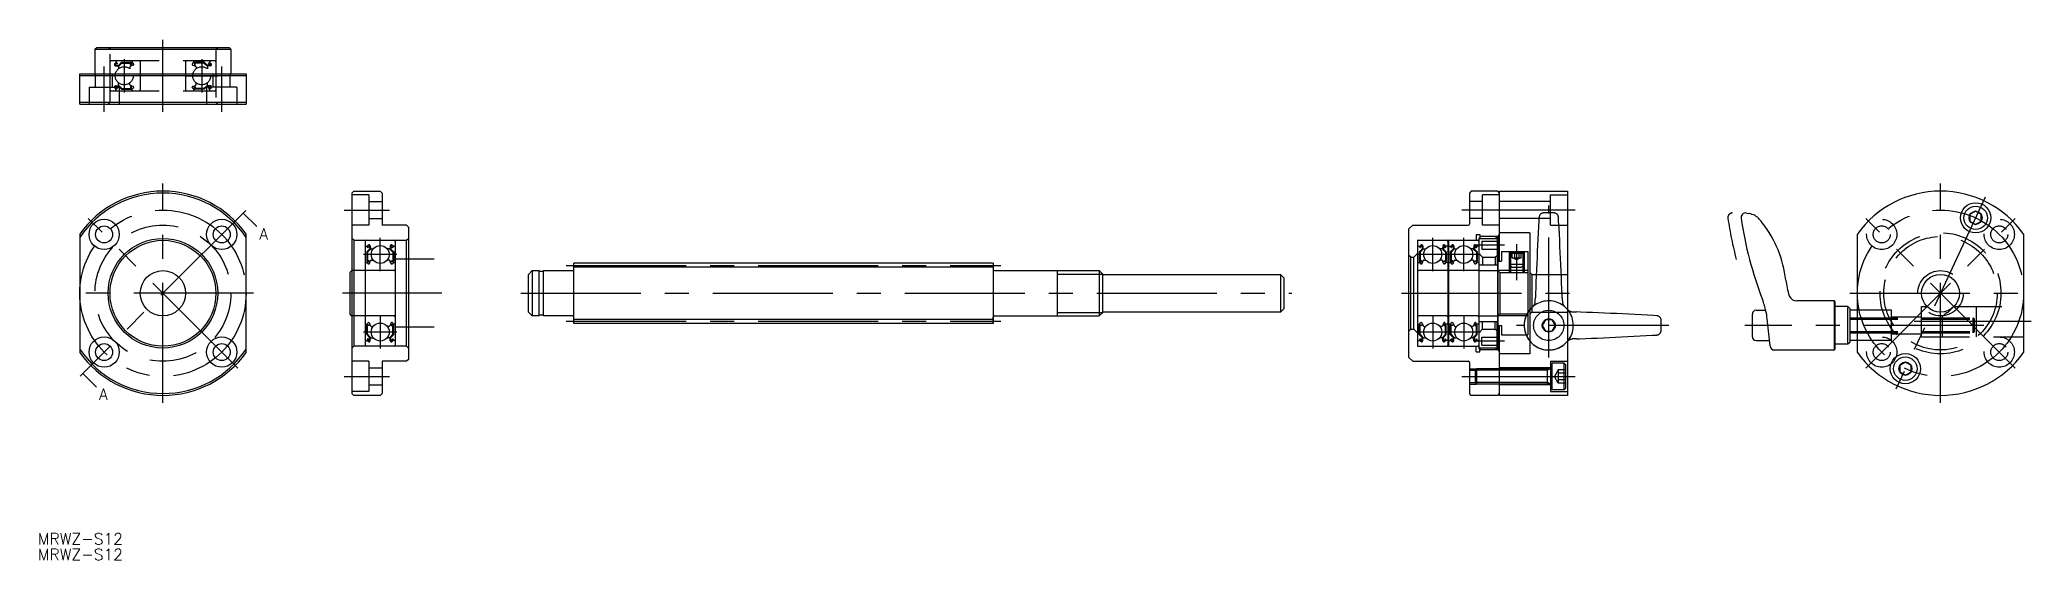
# Model space of a CAD drawing. Extents: x -33 to 494, y -71 to 67.
import ezdxf

# ---------------------------------------------------------------- set-up
doc = ezdxf.new("R2010")
doc.units = 0
for name, pattern in [('CENTER', [50.8, 31.75, -6.35, 6.35, -6.35]), ('DASHED', [19.05, 12.7, -6.35]), ('PHANTOM', [63.5, 31.75, -6.35, 6.35, -6.35, 6.35, -6.35])]:
    doc.linetypes.add(name, pattern=pattern)
doc.layers.get('0').update_dxf_attribs({"linetype": 'CONTINUOUS'})
doc.layers.add('CENTER', color=1, linetype='CENTER')
doc.styles.get("Standard").update_dxf_attribs({"font": 'txt.shx', "height": 3, "bigfont": 'bigfont.shx'})

msp = doc.modelspace()

# ---------------------------------------------------------------- linework, layer by layer
at = {"color": 7, "linetype": 'CONTINUOUS'}
for p, q in [((-18, 64.5), (-17.5, 65)), ((-18, 64.5), (18, 64.5)), ((-18, 64.5), (-18, 58)), ((-17.5, 65), (17.5, 65)), ((17.5, 65), (18, 64.5)), ((18, 64.5), (18, 58)), ((-22, 58), (22, 58)), ((-22, 50), (-22, 58)), ((22, 58), (22, 50)), ((22, 57.5), (-22, 57.5)), ((-22, 50.5), (22, 50.5)), ((-22, 50), (22, 50)), ((50.5, 27), (50, 26.5)), ((50, 26.5), (50, -26.5)), ((50.5, 27), (57.5, 27)), ((57.5, 27), (58, 26.5)), ((58, 26.5), (58, 18)), ((346.28, 27), (345.78, 26.5)), ((345.78, 26.5), (345.78, 18.3)), ((353.28, 27), (346.28, 27)), ((353.78, 26.5), (353.28, 27)), ((353.78, 8.5), (353.78, 27)), ((353.78, 27), (371.78, 27)), ((371.78, 27), (371.78, -27)), ((54.5, 26), (50, 26)), ((54.5, 26), (54.5, 18)), ((54.5, 24.25), (58, 24.25)), ((349.28, 24.25), (345.78, 24.25)), ((349.28, 18), (349.28, 26)), ((353.78, 26), (349.28, 26)), ((367.28, 24.25), (353.78, 24.25)), ((367.28, 26), (371.78, 26)), ((367.28, 18), (367.28, 26)), ((419.08, 21.21), (419.89, 21.07)), ((479.76, 21.67), (478.26, 20.8)), ((481.26, 20.8), (479.76, 21.67)), ((54.5, 18), (50, 18)), ((54.5, 19.75), (58, 19.75)), ((64.5, 18), (58, 18)), ((64.5, 18), (65, 17.5)), ((65, 17.5), (65, -17.5)), ((329.78, 17), (330.78, 18)), ((329.78, -17), (329.78, 17)), ((330.78, 18), (345.48, 18)), ((349.28, 19.75), (345.78, 19.75)), ((353.78, 18), (349.28, 18)), ((367.28, 19.75), (353.78, 19.75)), ((361.78, 16), (353.78, 16)), ((361.78, 16), (361.78, -16)), ((367.28, 18), (371.78, 18)), ((478.26, 20.8), (478.26, 19.07)), ((478.26, 19.07), (479.76, 18.21)), ((479.76, 18.21), (481.26, 19.07)), ((481.26, 19.07), (481.26, 20.8)), ((-22, 15.65), (-22, -15.65)), ((22, -15.65), (22, 15.65)), ((50.5, 14), (50, 14.5)), ((50.5, 14), (64.5, 14)), ((50.5, 14), (50.5, -14)), ((53.5, 13.7), (53.5, -13.7)), ((53.6, 12.45), (54.06, 12.45)), ((54.68, 11.68), (53.93, 10.93)), ((53.93, 10.93), (53.93, 8.55)), ((54.06, 12.45), (54.31, 12.75)), ((54.24, 12.04), (54.08, 12.17)), ((54.88, 11.6), (54.13, 10.85)), ((54.13, 10.85), (54.13, 8.55)), ((54.21, 12.32), (54.46, 12.62)), ((54.37, 12.19), (54.21, 12.32)), ((54.24, 12.04), (54.37, 12.19)), ((54.64, 12.56), (54.68, 11.68)), ((54.84, 12.58), (54.9, 11.84)), ((54.88, 12.07), (54.88, 11.6)), ((55, 11.75), (55.65, 11.75)), ((60, 11.75), (59.35, 11.75)), ((60.16, 12.58), (60.1, 11.84)), ((60.12, 12.07), (60.12, 11.6)), ((60.12, 11.6), (60.87, 10.85)), ((60.36, 12.56), (60.32, 11.68)), ((60.32, 11.68), (61.07, 10.93)), ((60.79, 12.32), (60.54, 12.62)), ((60.63, 12.19), (60.79, 12.32)), ((60.76, 12.04), (60.63, 12.19)), ((60.94, 12.45), (60.69, 12.75)), ((60.76, 12.04), (60.92, 12.17)), ((60.87, 10.85), (60.87, 8.55)), ((61.4, 12.45), (60.94, 12.45)), ((61.07, 10.93), (61.07, 8.55)), ((61.5, 13.7), (61.5, -13.7)), ((64.5, 14), (65, 14.5)), ((64.5, -14), (64.5, 14)), ((332.08, 14), (348.28, 14)), ((332.08, 14), (332.08, -14)), ((332.18, 12.45), (332.64, 12.45)), ((333.27, 11.68), (332.52, 10.93)), ((332.52, 10.93), (332.52, 8.55)), ((332.64, 12.45), (332.89, 12.75)), ((332.82, 12.04), (332.67, 12.17)), ((333.47, 11.6), (332.72, 10.85)), ((332.72, 10.85), (332.72, 8.55)), ((332.8, 12.32), (333.05, 12.62)), ((332.95, 12.19), (332.8, 12.32)), ((332.82, 12.04), (332.95, 12.19)), ((333.22, 12.56), (333.27, 11.68)), ((333.42, 12.58), (333.49, 11.84)), ((333.47, 12.07), (333.47, 11.6)), ((333.59, 11.75), (334.24, 11.75)), ((338.58, 11.75), (337.93, 11.75)), ((338.75, 12.58), (338.68, 11.84)), ((338.7, 12.07), (338.7, 11.6)), ((338.7, 11.6), (339.45, 10.85)), ((338.95, 12.56), (338.9, 11.68)), ((338.9, 11.68), (339.65, 10.93)), ((339.37, 12.32), (339.12, 12.62)), ((339.22, 12.19), (339.37, 12.32)), ((339.35, 12.04), (339.22, 12.19)), ((339.52, 12.45), (339.28, 12.75)), ((339.35, 12.04), (339.5, 12.17)), ((339.45, 10.85), (339.45, 8.55)), ((339.98, 12.45), (339.52, 12.45)), ((339.65, 10.93), (339.65, 8.55)), ((340.08, 13.7), (340.08, -13.7)), ((340.28, 13.7), (340.28, -13.7)), ((340.38, 12.45), (340.84, 12.45)), ((341.47, 11.68), (340.72, 10.93)), ((340.72, 10.93), (340.72, 8.55)), ((340.84, 12.45), (341.09, 12.75)), ((341.02, 12.04), (340.87, 12.17)), ((341.67, 11.6), (340.92, 10.85)), ((340.92, 10.85), (340.92, 8.55)), ((341, 12.32), (341.25, 12.62)), ((341.15, 12.19), (341, 12.32)), ((341.02, 12.04), (341.15, 12.19)), ((341.42, 12.56), (341.47, 11.68)), ((341.62, 12.58), (341.69, 11.84)), ((341.67, 12.07), (341.67, 11.6)), ((341.79, 11.75), (342.44, 11.75)), ((346.78, 11.75), (346.13, 11.75)), ((346.95, 12.58), (346.88, 11.84)), ((346.9, 12.07), (346.9, 11.6)), ((346.9, 11.6), (347.65, 10.85)), ((347.15, 12.56), (347.1, 11.68)), ((347.1, 11.68), (347.85, 10.93)), ((347.57, 12.32), (347.32, 12.62)), ((347.42, 12.19), (347.57, 12.32)), ((347.55, 12.04), (347.42, 12.19)), ((347.72, 12.45), (347.48, 12.75)), ((347.55, 12.04), (347.7, 12.17)), ((347.58, 15.5), (347.58, 14)), ((347.58, 15.5), (348.58, 15.5)), ((347.65, 10.85), (347.65, 8.55)), ((348.18, 12.45), (347.72, 12.45)), ((347.85, 10.93), (347.85, 8.55)), ((348.28, 14.5), (348.78, 15)), ((348.28, 14.5), (348.28, -14.5)), ((348.58, 15.5), (348.58, 14.8)), ((352.58, 15), (348.78, 15)), ((349.08, 13.75), (353.08, 13.75)), ((349.08, 13.75), (349.08, 11.65)), ((349.08, 11.65), (353.08, 11.65)), ((353.08, 14.5), (352.58, 15)), ((353.08, 14.5), (353.08, 7.5)), ((353.08, 14.46), (353.28, 14.46)), ((353.28, 15), (353.78, 15.5)), ((353.28, 15), (353.28, -15)), ((353.28, -15), (353.28, 15)), ((354.28, 11), (361.28, 11)), ((354.28, 11), (354.28, 8.5)), ((356.66, 10.88), (356.28, 10.5)), ((356.66, 11), (356.66, 10.88)), ((356.66, 10.88), (359.91, 10.88)), ((359.91, 11), (359.91, 10.88)), ((359.91, 10.88), (360.28, 10.5)), ((361.28, 11), (361.28, -11)), ((448.46, -15.65), (448.46, 15.65)), ((492.46, 15.65), (492.46, -15.65)), ((53.7, 8.15), (54, 8.15)), ((61.2, 6), (53.8, 6)), ((54, 8.15), (54.28, 7.82)), ((54.58, 8.55), (54.13, 8.55)), ((54.13, 8.35), (54.58, 8.35)), ((54.43, 7.75), (54.49, 7.75)), ((54.58, 8.35), (54.58, 8.55)), ((54.68, 7.88), (54.95, 8.62)), ((55.14, 8.75), (55.65, 8.75)), ((59.86, 8.75), (59.35, 8.75)), ((60.32, 7.88), (60.05, 8.62)), ((60.42, 8.55), (60.87, 8.55)), ((60.42, 8.35), (60.42, 8.55)), ((60.87, 8.35), (60.42, 8.35)), ((60.57, 7.75), (60.51, 7.75)), ((61, 8.15), (60.72, 7.82)), ((61.3, 8.15), (61, 8.15)), ((96.76, 5), (97.76, 6)), ((97.76, 6), (97.76, -6)), ((97.76, 6), (99.61, 6)), ((99.61, -6), (99.61, 6)), ((100.76, 5.75), (99.61, 5.75)), ((100.76, -6), (100.76, 6)), ((100.76, 6), (108.46, 6)), ((108.76, -8), (108.76, 8)), ((219.76, 8), (108.76, 8)), ((108.76, 6.3), (108.76, 8)), ((219.76, 8), (219.76, -8)), ((220.06, 6), (247.81, 6)), ((236.76, -6), (236.76, 6)), ((247.81, 6), (247.81, -6)), ((247.81, 6), (248.76, 5.05)), ((330.28, 9.5), (329.78, 10)), ((330.28, -9.5), (330.28, 9.5)), ((330.28, 9.5), (331.08, 9.5)), ((331.08, 9.5), (332.08, 10.5)), ((331.08, -9.5), (331.08, 9.5)), ((332.28, 8.15), (332.58, 8.15)), ((339.78, 6), (332.38, 6)), ((332.58, 8.15), (332.86, 7.82)), ((333.17, 8.55), (332.72, 8.55)), ((332.72, 8.35), (333.17, 8.35)), ((333.01, 7.75), (333.08, 7.75)), ((333.17, 8.35), (333.17, 8.55)), ((333.27, 7.88), (333.54, 8.62)), ((333.72, 8.75), (334.24, 8.75)), ((338.45, 8.75), (337.93, 8.75)), ((338.9, 7.88), (338.63, 8.62)), ((339, 8.35), (339, 8.55)), ((339, 8.55), (339.45, 8.55)), ((339.45, 8.35), (339, 8.35)), ((339.16, 7.75), (339.09, 7.75)), ((339.58, 8.15), (339.31, 7.82)), ((339.88, 8.15), (339.58, 8.15)), ((340.08, 8), (340.28, 8)), ((340.08, 6), (340.28, 6)), ((340.48, 8.15), (340.78, 8.15)), ((347.98, 6), (340.58, 6)), ((340.78, 8.15), (341.06, 7.82)), ((341.37, 8.55), (340.92, 8.55)), ((340.92, 8.35), (341.37, 8.35)), ((341.21, 7.75), (341.28, 7.75)), ((341.37, 8.35), (341.37, 8.55)), ((341.47, 7.88), (341.74, 8.62)), ((341.92, 8.75), (342.44, 8.75)), ((346.65, 8.75), (346.13, 8.75)), ((347.1, 7.88), (346.83, 8.62)), ((347.2, 8.35), (347.2, 8.55)), ((347.2, 8.55), (347.65, 8.55)), ((347.65, 8.35), (347.2, 8.35)), ((347.36, 7.75), (347.29, 7.75)), ((347.78, 8.15), (347.51, 7.82)), ((348.08, 8.15), (347.78, 8.15)), ((349.28, 9.5), (348.28, 10.5)), ((348.28, 7.5), (353.28, 7.5)), ((348.28, 6), (353.28, 6)), ((349.28, 9.5), (352.58, 9.5)), ((349.28, 9.5), (349.28, 7.5)), ((352.58, 9.5), (353.08, 10)), ((352.58, 9.5), (352.58, 7.5)), ((353.28, 8.5), (354.28, 8.5)), ((353.28, 6), (353.83, 5.46)), ((353.83, 5.46), (361.28, 5.46)), ((353.83, 5.46), (353.83, -5.46)), ((360.28, 10.5), (356.28, 10.5)), ((356.28, 10.5), (356.28, 7.63)), ((360.28, 7.63), (356.28, 7.63)), ((357.03, 6.88), (356.28, 7.63)), ((356.66, 7.25), (356.66, 5.46)), ((357.03, 6.88), (359.53, 6.88)), ((359.53, 6.88), (360.28, 7.63)), ((359.91, 7.25), (359.91, 5.46)), ((360.28, 10.5), (360.28, 7.63)), ((362.28, 5), (361.78, 5.5)), ((96.76, -5), (96.76, 5)), ((248.76, -5.05), (248.76, 5.05)), ((248.76, 5), (295.76, 5)), ((295.76, 5), (295.76, -5)), ((295.76, 5), (296.76, 4)), ((296.76, -4), (296.76, 4)), ((362.28, 5), (371.78, 5)), ((362.28, 5), (362.28, -5)), ((96.76, -5), (97.76, -6)), ((247.81, -6), (248.76, -5.05)), ((295.76, -5), (248.76, -5)), ((295.76, -5), (296.76, -4)), ((362.28, -5), (361.78, -5.5)), ((362.28, -5), (371.78, -5)), ((421.66, -4.5), (424.21, -4.5)), ((442.37, -2), (432.34, -2)), ((442.37, -15), (442.37, -2)), ((442.46, -2.2), (442.37, -2)), ((442.46, -2.2), (442.46, -14.8)), ((445.96, -3.5), (442.46, -3.5)), ((445.96, -13.5), (445.96, -3.5)), ((446.46, -4), (445.96, -3.5)), ((446.46, -4), (446.46, -13)), ((448.46, -4.5), (446.46, -4.5)), ((53.7, -8.15), (54, -8.15)), ((61.2, -6), (53.8, -6)), ((53.93, -10.93), (53.93, -8.55)), ((54, -8.15), (54.28, -7.82)), ((54.13, -8.35), (54.58, -8.35)), ((54.13, -10.85), (54.13, -8.55)), ((54.58, -8.55), (54.13, -8.55)), ((54.43, -7.75), (54.49, -7.75)), ((54.58, -8.35), (54.58, -8.55)), ((54.68, -7.88), (54.95, -8.62)), ((55.14, -8.75), (55.65, -8.75)), ((59.86, -8.75), (59.35, -8.75)), ((60.32, -7.88), (60.05, -8.62)), ((60.42, -8.35), (60.42, -8.55)), ((60.87, -8.35), (60.42, -8.35)), ((60.42, -8.55), (60.87, -8.55)), ((60.57, -7.75), (60.51, -7.75)), ((61, -8.15), (60.72, -7.82)), ((60.87, -10.85), (60.87, -8.55)), ((61.3, -8.15), (61, -8.15)), ((61.07, -10.93), (61.07, -8.55)), ((99.61, -6), (97.76, -6)), ((100.76, -5.75), (99.61, -5.75)), ((108.46, -6), (100.76, -6)), ((219.76, -8), (108.76, -8)), ((219.76, -8), (219.76, -6.3)), ((220.06, -6), (247.81, -6)), ((330.28, -9.5), (329.78, -10)), ((330.28, -9.5), (331.08, -9.5)), ((331.08, -9.5), (332.08, -10.5)), ((332.28, -8.15), (332.58, -8.15)), ((339.78, -6), (332.38, -6)), ((332.52, -10.93), (332.52, -8.55)), ((332.58, -8.15), (332.86, -7.82)), ((332.72, -8.35), (333.17, -8.35)), ((333.17, -8.55), (332.72, -8.55)), ((332.72, -10.85), (332.72, -8.55)), ((333.01, -7.75), (333.08, -7.75)), ((333.17, -8.35), (333.17, -8.55)), ((333.27, -7.88), (333.54, -8.62)), ((333.72, -8.75), (334.24, -8.75)), ((338.45, -8.75), (337.93, -8.75)), ((338.9, -7.88), (338.63, -8.62)), ((339, -8.35), (339, -8.55)), ((339.45, -8.35), (339, -8.35)), ((339, -8.55), (339.45, -8.55)), ((339.16, -7.75), (339.09, -7.75)), ((339.58, -8.15), (339.31, -7.82)), ((339.45, -10.85), (339.45, -8.55)), ((339.88, -8.15), (339.58, -8.15)), ((339.65, -10.93), (339.65, -8.55)), ((340.08, -6), (340.28, -6)), ((340.08, -8), (340.28, -8)), ((340.48, -8.15), (340.78, -8.15)), ((347.98, -6), (340.58, -6)), ((340.72, -10.93), (340.72, -8.55)), ((340.78, -8.15), (341.06, -7.82)), ((340.92, -8.35), (341.37, -8.35)), ((341.37, -8.55), (340.92, -8.55)), ((340.92, -10.85), (340.92, -8.55)), ((341.21, -7.75), (341.28, -7.75)), ((341.37, -8.35), (341.37, -8.55)), ((341.47, -7.88), (341.74, -8.62)), ((341.92, -8.75), (342.44, -8.75)), ((346.65, -8.75), (346.13, -8.75)), ((347.1, -7.88), (346.83, -8.62)), ((347.2, -8.35), (347.2, -8.55)), ((347.65, -8.35), (347.2, -8.35)), ((347.2, -8.55), (347.65, -8.55)), ((347.36, -7.75), (347.29, -7.75)), ((347.78, -8.15), (347.51, -7.82)), ((347.65, -10.85), (347.65, -8.55)), ((348.08, -8.15), (347.78, -8.15)), ((347.85, -10.93), (347.85, -8.55)), ((348.28, -6), (353.28, -6)), ((348.28, -7.5), (353.28, -7.5)), ((349.28, -9.5), (348.28, -10.5)), ((349.28, -9.5), (349.28, -7.5)), ((349.28, -9.5), (352.58, -9.5)), ((352.58, -9.5), (352.58, -7.5)), ((352.58, -9.5), (353.08, -10)), ((353.08, -14.5), (353.08, -7.5)), ((353.28, -6), (353.83, -5.46)), ((353.28, -8.5), (354.28, -8.5)), ((353.78, -27), (353.78, -8.5)), ((353.83, -5.46), (361.28, -5.46)), ((354.28, -8.5), (354.28, -11)), ((420.66, -11.5), (420.66, -5.5)), ((425.34, -13.93), (424.58, -6.75)), ((50.5, -14), (50, -14.5)), ((64.5, -14), (50.5, -14)), ((53.6, -12.45), (54.06, -12.45)), ((54.68, -11.68), (53.93, -10.93)), ((54.06, -12.45), (54.31, -12.75)), ((54.24, -12.04), (54.08, -12.17)), ((54.88, -11.6), (54.13, -10.85)), ((54.37, -12.19), (54.21, -12.32)), ((54.21, -12.32), (54.46, -12.62)), ((54.24, -12.04), (54.37, -12.19)), ((54.64, -12.56), (54.68, -11.68)), ((54.84, -12.58), (54.9, -11.84)), ((54.88, -12.07), (54.88, -11.6)), ((55, -11.75), (55.65, -11.75)), ((60, -11.75), (59.35, -11.75)), ((60.16, -12.58), (60.1, -11.84)), ((60.12, -11.6), (60.87, -10.85)), ((60.12, -12.07), (60.12, -11.6)), ((60.32, -11.68), (61.07, -10.93)), ((60.36, -12.56), (60.32, -11.68)), ((60.79, -12.32), (60.54, -12.62)), ((60.76, -12.04), (60.63, -12.19)), ((60.63, -12.19), (60.79, -12.32)), ((60.94, -12.45), (60.69, -12.75)), ((60.76, -12.04), (60.92, -12.17)), ((61.4, -12.45), (60.94, -12.45)), ((64.5, -14), (65, -14.5)), ((332.08, -14), (348.28, -14)), ((332.18, -12.45), (332.64, -12.45)), ((333.27, -11.68), (332.52, -10.93)), ((332.64, -12.45), (332.89, -12.75)), ((332.82, -12.04), (332.67, -12.17)), ((333.47, -11.6), (332.72, -10.85)), ((332.95, -12.19), (332.8, -12.32)), ((332.8, -12.32), (333.05, -12.62)), ((332.82, -12.04), (332.95, -12.19)), ((333.22, -12.56), (333.27, -11.68)), ((333.42, -12.58), (333.49, -11.84)), ((333.47, -12.07), (333.47, -11.6)), ((333.59, -11.75), (334.24, -11.75)), ((338.58, -11.75), (337.93, -11.75)), ((338.75, -12.58), (338.68, -11.84)), ((338.7, -11.6), (339.45, -10.85)), ((338.7, -12.07), (338.7, -11.6)), ((338.9, -11.68), (339.65, -10.93)), ((338.95, -12.56), (338.9, -11.68)), ((339.37, -12.32), (339.12, -12.62)), ((339.35, -12.04), (339.22, -12.19)), ((339.22, -12.19), (339.37, -12.32)), ((339.52, -12.45), (339.28, -12.75)), ((339.35, -12.04), (339.5, -12.17)), ((339.98, -12.45), (339.52, -12.45)), ((340.38, -12.45), (340.84, -12.45)), ((341.47, -11.68), (340.72, -10.93)), ((340.84, -12.45), (341.09, -12.75)), ((341.02, -12.04), (340.87, -12.17)), ((341.67, -11.6), (340.92, -10.85)), ((341.15, -12.19), (341, -12.32)), ((341, -12.32), (341.25, -12.62)), ((341.02, -12.04), (341.15, -12.19)), ((341.42, -12.56), (341.47, -11.68)), ((341.62, -12.58), (341.69, -11.84)), ((341.67, -12.07), (341.67, -11.6)), ((341.79, -11.75), (342.44, -11.75)), ((346.78, -11.75), (346.13, -11.75)), ((346.95, -12.58), (346.88, -11.84)), ((346.9, -11.6), (347.65, -10.85)), ((346.9, -12.07), (346.9, -11.6)), ((347.1, -11.68), (347.85, -10.93)), ((347.15, -12.56), (347.1, -11.68)), ((347.57, -12.32), (347.32, -12.62)), ((347.55, -12.04), (347.42, -12.19)), ((347.42, -12.19), (347.57, -12.32)), ((347.72, -12.45), (347.48, -12.75)), ((347.55, -12.04), (347.7, -12.17)), ((347.58, -15.5), (347.58, -14)), ((347.58, -15.5), (348.58, -15.5)), ((348.18, -12.45), (347.72, -12.45)), ((348.28, -14.5), (348.78, -15)), ((348.58, -15.5), (348.58, -14.8)), ((352.58, -15), (348.78, -15)), ((349.08, -13.75), (349.08, -11.65)), ((349.08, -11.65), (353.08, -11.65)), ((349.08, -13.75), (353.08, -13.75)), ((353.08, -14.5), (352.58, -15)), ((353.08, -14.46), (353.28, -14.46)), ((353.28, -15), (353.78, -15.5)), ((354.28, -11), (361.28, -11)), ((421.66, -12.5), (425.19, -12.5)), ((426.54, -15), (442.37, -15)), ((442.37, -15), (442.46, -14.8)), ((445.96, -13.5), (442.46, -13.5)), ((446.46, -13), (445.96, -13.5)), ((448.46, -12.5), (446.46, -12.5)), ((54.5, -18), (50, -18)), ((54.5, -18), (54.5, -26)), ((54.5, -19.75), (58, -19.75)), ((64.5, -18), (58, -18)), ((58, -18), (58, -26.5)), ((65, -17.5), (64.5, -18)), ((330.78, -18), (329.78, -17)), ((330.78, -18), (345.48, -18)), ((345.78, -18.3), (345.78, -26.5)), ((345.78, -20.38), (347.28, -20.38)), ((347.66, -20), (347.28, -20.38)), ((347.28, -20.38), (347.28, -23.62)), ((347.66, -20), (347.66, -24)), ((367.08, -20), (347.66, -20)), ((361.78, -16), (353.78, -16)), ((367.28, -19.75), (353.78, -19.75)), ((366.48, -24), (366.48, -20)), ((367.28, -18), (371.78, -18)), ((367.28, -18), (367.28, -26)), ((367.68, -18.5), (367.28, -18.9)), ((367.68, -25.5), (367.68, -18.5)), ((370.88, -18.5), (367.68, -18.5)), ((370.88, -25.5), (370.88, -18.5)), ((370.88, -18.5), (371.28, -18.9)), ((371.28, -25.1), (371.28, -18.9)), ((461.16, -18.21), (459.66, -19.07)), ((459.66, -19.07), (459.66, -20.8)), ((459.66, -20.8), (461.16, -21.67)), ((462.66, -19.07), (461.16, -18.21)), ((461.16, -21.67), (462.66, -20.8)), ((462.66, -20.8), (462.66, -19.07)), ((54.5, -26), (50, -26)), ((54.5, -24.25), (58, -24.25)), ((345.78, -23.62), (347.28, -23.62)), ((347.28, -23.62), (347.66, -24)), ((367.08, -24), (347.66, -24)), ((367.28, -24.25), (353.78, -24.25)), ((367.28, -25.1), (367.68, -25.5)), ((367.28, -26), (371.78, -26)), ((370.88, -25.5), (367.68, -25.5)), ((371.28, -25.1), (370.88, -25.5)), ((50.5, -27), (50, -26.5)), ((57.5, -27), (50.5, -27)), ((58, -26.5), (57.5, -27)), ((346.28, -27), (345.78, -26.5)), ((353.28, -27), (346.28, -27)), ((353.28, -27), (353.78, -26.5)), ((371.78, -27), (353.78, -27))]:
    msp.add_line(p, q, dxfattribs=at)
at = {"color": 3, "linetype": 'DASHED'}
for p, q in [((-14, 64.5), (-14.5, 65)), ((-14, 50.5), (-14, 64.5)), ((14, 64.5), (14.5, 65)), ((14, 64.5), (14, 50.5)), ((-17.81, 54.5), (-17.81, 58)), ((-13.7, 61.5), (13.7, 61.5)), ((-13.31, 54.5), (-13.31, 58)), ((-12.45, 60.94), (-12.75, 60.69)), ((-12.32, 60.79), (-12.62, 60.54)), ((-12.58, 60.16), (-11.84, 60.1)), ((-12.56, 60.36), (-11.68, 60.32)), ((-12.45, 61.4), (-12.45, 60.94)), ((-12.19, 60.63), (-12.32, 60.79)), ((-12.04, 60.76), (-12.19, 60.63)), ((-12.04, 60.76), (-12.17, 60.92)), ((-12.07, 60.12), (-11.6, 60.12)), ((-11.75, 60), (-11.75, 59.35)), ((-11.68, 60.32), (-10.93, 61.07)), ((-11.6, 60.12), (-10.85, 60.87)), ((-10.93, 61.07), (-8.55, 61.07)), ((-10.85, 60.87), (-8.55, 60.87)), ((-8.75, 59.86), (-8.75, 59.35)), ((-7.88, 60.32), (-8.62, 60.05)), ((-8.55, 60.42), (-8.55, 60.87)), ((-8.35, 60.42), (-8.55, 60.42)), ((-8.35, 60.87), (-8.35, 60.42)), ((-8.15, 61.3), (-8.15, 61)), ((-8.15, 61), (-7.82, 60.72)), ((-7.75, 60.57), (-7.75, 60.51)), ((-6, 61.2), (-6, 53.8)), ((6, 61.2), (6, 53.8)), ((7.75, 60.57), (7.75, 60.51)), ((8.15, 61), (7.82, 60.72)), ((7.88, 60.32), (8.62, 60.05)), ((8.15, 61.3), (8.15, 61)), ((8.35, 60.87), (8.35, 60.42)), ((8.35, 60.42), (8.55, 60.42)), ((10.93, 61.07), (8.55, 61.07)), ((10.85, 60.87), (8.55, 60.87)), ((8.55, 60.42), (8.55, 60.87)), ((8.75, 59.86), (8.75, 59.35)), ((11.6, 60.12), (10.85, 60.87)), ((11.68, 60.32), (10.93, 61.07)), ((12.07, 60.12), (11.6, 60.12)), ((12.56, 60.36), (11.68, 60.32)), ((11.75, 60), (11.75, 59.35)), ((12.58, 60.16), (11.84, 60.1)), ((12.04, 60.76), (12.17, 60.92)), ((12.04, 60.76), (12.19, 60.63)), ((12.19, 60.63), (12.32, 60.79)), ((12.32, 60.79), (12.62, 60.54)), ((12.45, 61.4), (12.45, 60.94)), ((12.45, 60.94), (12.75, 60.69)), ((13.31, 54.5), (13.31, 58)), ((17.81, 54.5), (17.81, 58)), ((-19.56, 54.5), (-11.56, 54.5)), ((-19.56, 54.5), (-19.56, 50)), ((-13.7, 53.5), (13.7, 53.5)), ((-12.45, 54.06), (-12.75, 54.31)), ((-12.32, 54.21), (-12.62, 54.46)), ((-12.58, 54.84), (-11.84, 54.9)), ((-12.56, 54.64), (-11.68, 54.68)), ((-12.45, 53.6), (-12.45, 54.06)), ((-12.19, 54.37), (-12.32, 54.21)), ((-12.04, 54.24), (-12.19, 54.37)), ((-12.04, 54.24), (-12.17, 54.08)), ((-12.07, 54.88), (-11.6, 54.88)), ((-11.75, 55), (-11.75, 55.65)), ((-11.68, 54.68), (-10.93, 53.93)), ((-11.6, 54.88), (-10.85, 54.13)), ((-11.56, 54.5), (-11.56, 50)), ((-10.93, 53.93), (-8.55, 53.93)), ((-10.85, 54.13), (-8.55, 54.13)), ((-8.75, 55.14), (-8.75, 55.65)), ((-7.88, 54.68), (-8.62, 54.95)), ((-8.35, 54.58), (-8.55, 54.58)), ((-8.55, 54.58), (-8.55, 54.13)), ((-8.35, 54.13), (-8.35, 54.58)), ((-8.15, 54), (-7.82, 54.28)), ((-8.15, 53.7), (-8.15, 54)), ((-7.75, 54.43), (-7.75, 54.49)), ((7.75, 54.43), (7.75, 54.49)), ((8.15, 54), (7.82, 54.28)), ((7.88, 54.68), (8.62, 54.95)), ((8.15, 53.7), (8.15, 54)), ((8.35, 54.13), (8.35, 54.58)), ((8.35, 54.58), (8.55, 54.58)), ((8.55, 54.58), (8.55, 54.13)), ((10.85, 54.13), (8.55, 54.13)), ((10.93, 53.93), (8.55, 53.93)), ((8.75, 55.14), (8.75, 55.65)), ((11.6, 54.88), (10.85, 54.13)), ((11.68, 54.68), (10.93, 53.93)), ((19.56, 54.5), (11.56, 54.5)), ((11.56, 54.5), (11.56, 50)), ((12.07, 54.88), (11.6, 54.88)), ((12.56, 54.64), (11.68, 54.68)), ((11.75, 55), (11.75, 55.65)), ((12.58, 54.84), (11.84, 54.9)), ((12.04, 54.24), (12.19, 54.37)), ((12.04, 54.24), (12.17, 54.08)), ((12.19, 54.37), (12.32, 54.21)), ((12.32, 54.21), (12.62, 54.46)), ((12.45, 54.06), (12.75, 54.31)), ((12.45, 53.6), (12.45, 54.06)), ((19.56, 54.5), (19.56, 50)), ((-14, 50.5), (-14.5, 50)), ((14, 50.5), (14.5, 50)), ((357.13, 9.38), (357.13, 10.88)), ((357.71, 10.88), (357.71, 9.38)), ((358.86, 10.88), (358.86, 9.38)), ((359.44, 9.38), (359.44, 10.88)), ((357.13, 9.38), (359.44, 9.38)), ((358.28, 8.8), (357.28, 9.38)), ((359.28, 9.38), (358.28, 8.8)), ((457.46, -4.5), (448.46, -4.5)), ((457.46, -12.5), (457.46, -4.5)), ((465.46, -11.5), (465.46, -3.5)), ((465.46, -3.5), (466.89, -3.5)), ((471.93, -5.2), (470.93, -6.2)), ((472.33, -5.2), (471.93, -5.2)), ((474.03, -3.5), (472.33, -5.2)), ((474.03, -3.5), (492.46, -3.5)), ((479.93, -3.5), (479.93, -11.5)), ((446.46, -6.5), (479.93, -6.5)), ((446.46, -6.88), (479.93, -6.88)), ((446.46, -10.12), (479.93, -10.12)), ((446.46, -10.5), (479.93, -10.5)), ((457.46, -6.25), (465.46, -6.25)), ((470.93, -6.2), (470.93, -11.5)), ((479.46, -6.88), (479.08, -6.5)), ((479.08, -10.5), (479.08, -6.5)), ((479.08, -10.5), (479.46, -10.12)), ((479.46, -10.12), (479.46, -6.88)), ((457.46, -12.5), (448.46, -12.5)), ((457.46, -10.75), (465.46, -10.75)), ((465.46, -11.5), (492.46, -11.5)), ((369.28, -20.27), (368.28, -22)), ((371.28, -20.27), (369.28, -20.27)), ((369.28, -20.27), (369.28, -23.73)), ((369.28, -23.73), (368.28, -22)), ((371.28, -21.13), (369.28, -21.13)), ((371.28, -22.87), (369.28, -22.87)), ((371.28, -23.73), (369.28, -23.73))]:
    msp.add_line(p, q, dxfattribs=at)
at = {"color": 3, "linetype": 'PHANTOM'}
for p, q in [((368.14, 21.23), (365.43, 21.23)), ((366.78, -17), (366.78, 23.23)), ((49.5, 5.5), (50, 6)), ((49.5, 5.5), (49.5, -5.5)), ((61.5, 6), (50, 6)), ((50, 6), (50, -6)), ((71.8, 9), (61.5, 9)), ((49.5, -5.5), (50, -6)), ((61.5, -6), (50, -6)), ((71.8, -9), (61.5, -9)), ((398.52, -8.5), (358.28, -8.5)), ((365.92, -7), (365.05, -8.5)), ((365.05, -8.5), (365.92, -10)), ((367.65, -7), (365.92, -7)), ((365.92, -10), (367.65, -10)), ((368.52, -8.5), (367.65, -7)), ((367.65, -10), (368.52, -8.5)), ((396.52, -9.85), (396.52, -7.15))]:
    msp.add_line(p, q, dxfattribs=at)
at = {"color": 3, "linetype": 'CONTINUOUS'}
for p, q in [((348.28, 14.46), (353.08, 14.46)), ((348.78, 15), (348.58, 15)), ((353.28, 15), (352.58, 15)), ((356.28, 11), (356.28, 10.5)), ((356.66, 10.88), (356.66, 7.25)), ((359.91, 10.88), (359.91, 7.25)), ((360.28, 11), (360.28, 10.5)), ((219.76, 6.92), (108.76, 6.92)), ((361.28, 6), (353.28, 6)), ((356.28, 7.63), (356.28, 5.46)), ((360.28, 7.63), (360.28, 5.46)), ((236.76, 5.05), (248.76, 5.05)), ((236.76, -5.05), (248.76, -5.05)), ((219.76, -6.92), (108.76, -6.92)), ((361.28, -6), (353.28, -6)), ((348.28, -14.46), (353.08, -14.46)), ((348.78, -15), (348.58, -15)), ((353.28, -15), (352.58, -15)), ((345.78, -20), (347.66, -20)), ((366.48, -20.38), (347.28, -20.38)), ((367.18, -19.97), (366.48, -20.38)), ((345.78, -24), (347.66, -24)), ((366.48, -23.62), (347.28, -23.62)), ((367.18, -24.03), (366.48, -23.62))]:
    msp.add_line(p, q, dxfattribs=at)
at = {"color": 3, "linetype": 'PHANTOM', "flags": 128}
for points in [[(364.23, 20.1), (364.18, 19.23), (364.09, 17.59), (364, 15.95), (363.92, 14.31), (363.83, 12.68), (363.75, 11.06), (363.68, 9.45), (363.6, 7.84), (363.53, 6.23), (363.46, 4.64), (363.39, 3.06), (363.33, 1.48), (363.27, -0.09), (363.23, -1.18)], [(370.34, -1.18), (370.31, -0.36), (370.25, 1.21), (370.19, 2.78), (370.12, 4.37), (370.05, 5.96), (369.98, 7.56), (369.91, 9.16), (369.83, 10.78), (369.75, 12.4), (369.67, 14.03), (369.58, 15.66), (369.49, 17.3), (369.4, 18.95), (369.34, 20.1)], [(395.39, -5.95), (394.52, -5.9), (392.87, -5.81), (391.23, -5.72), (389.6, -5.63), (387.97, -5.55), (386.35, -5.47), (384.73, -5.39), (383.12, -5.32), (381.52, -5.24), (379.93, -5.18), (378.34, -5.11), (376.77, -5.05), (375.2, -4.99), (374.11, -4.95)], [(374.11, -12.05), (374.93, -12.02), (376.49, -11.96), (378.07, -11.9), (379.65, -11.84), (381.24, -11.77), (382.84, -11.7), (384.45, -11.62), (386.06, -11.55), (387.69, -11.47), (389.31, -11.38), (390.95, -11.3), (392.59, -11.21), (394.23, -11.12), (395.39, -11.05)]]:
    msp.add_lwpolyline(points, dxfattribs=at)
at = {"color": 7}
for points in [[(21.21, 21.21, 0), (24.82, 17.61, 0)], [(-21.21, -21.21, 0), (-17.61, -24.82, 0)]]:
    msp.add_polyline3d(points, dxfattribs=at)
at = {"color": 3, "linetype": 'DASHED'}
for centre, radius in [((-10.25, 57.5), 2.38), ((10.25, 57.5), 2.38), ((0, 0), 18), ((454.9, 15.56), 4), ((454.9, 15.56), 2.25), ((470.46, 0), 16), ((486.01, 15.56), 4), ((486.01, 15.56), 2.25), ((470.46, 0), 15), ((470.46, 0), 6), ((454.9, -15.56), 4), ((454.9, -15.56), 2.25), ((486.01, -15.56), 4), ((486.01, -15.56), 2.25)]:
    msp.add_circle(centre, radius, dxfattribs=at)
at = {"color": 7, "linetype": 'CONTINUOUS'}
for centre, radius in [((479.76, 19.94), 4), ((479.76, 19.94), 3.1), ((479.76, 19.94), 1.73), ((-15.56, 15.56), 4), ((-15.56, 15.56), 2.25), ((15.56, 15.56), 4), ((15.56, 15.56), 2.25), ((0, 0), 14.5), ((0, 0), 14), ((57.5, 10.25), 2.38), ((336.08, 10.25), 2.38), ((344.28, 10.25), 2.38), ((0, 0), 6), ((470.46, 0), 5), ((57.5, -10.25), 2.38), ((336.08, -10.25), 2.38), ((344.28, -10.25), 2.38), ((-15.56, -15.56), 4), ((-15.56, -15.56), 2.25), ((15.56, -15.56), 4), ((15.56, -15.56), 2.25), ((461.16, -19.94), 4), ((461.16, -19.94), 3.1), ((461.16, -19.94), 1.73)]:
    msp.add_circle(centre, radius, dxfattribs=at)
at = {"color": 3, "linetype": 'PHANTOM'}
for radius in [4, 1.73]:
    msp.add_circle((366.78, -8.5), radius, dxfattribs=at)
at = {"color": 3, "linetype": 'DASHED'}
for centre, radius, start, end in [((-13.7, 61.2), 0.3, 90, 180), ((-12.55, 60.46), 0.3, 129.998, 265.0032), ((-12.56, 60.46), 0.1, 129.9978, 267.1802), ((-12.55, 61.4), 0.1, 0, 90), ((-12.32, 60.79), 0.2, 39.9137, 129.998), ((-11.85, 60), 0.1, 0, 85.0032), ((-8.55, 59.86), 0.2, 110.0084, 180), ((-8.55, 60.87), 0.2, 0, 90), ((-7.95, 61.3), 0.2, 90, 180), ((-7.95, 60.51), 0.2, 290.0084, 0), ((-7.95, 60.57), 0.2, 0, 50.0048), ((-6.3, 61.2), 0.3, 360, 90), ((6.3, 61.2), 0.3, 90, 180), ((7.95, 60.57), 0.2, 129.9952, 180), ((7.95, 60.51), 0.2, 180, 249.9916), ((7.95, 61.3), 0.2, 0, 90), ((8.55, 60.87), 0.2, 90, 180), ((8.55, 59.86), 0.2, 0, 69.9916), ((11.85, 60), 0.1, 94.9968, 180), ((12.32, 60.79), 0.2, 50.002, 140.0863), ((12.55, 61.4), 0.1, 90, 180), ((12.56, 60.46), 0.1, 272.8198, 50.0022), ((12.55, 60.46), 0.3, 274.9968, 50.002), ((13.7, 61.2), 0.3, 360, 90), ((-13.7, 53.8), 0.3, 180, 270), ((-12.55, 54.54), 0.3, 94.9968, 230.002), ((-12.56, 54.54), 0.1, 92.8198, 230.0022), ((-12.55, 53.6), 0.1, 270, 0), ((-12.32, 54.21), 0.2, 230.002, 320.0863), ((-11.85, 55), 0.1, 274.9968, 0), ((-8.55, 55.14), 0.2, 180, 249.9916), ((-8.55, 54.13), 0.2, 270, 0), ((-7.95, 53.7), 0.2, 180, 270), ((-7.95, 54.49), 0.2, 0, 69.9916), ((-7.95, 54.43), 0.2, 309.9952, 0), ((-6.3, 53.8), 0.3, 270, 0), ((6.3, 53.8), 0.3, 180, 270), ((7.95, 54.49), 0.2, 110.0084, 180), ((7.95, 54.43), 0.2, 180, 230.0048), ((7.95, 53.7), 0.2, 270, 0), ((8.55, 54.13), 0.2, 180, 270), ((8.55, 55.14), 0.2, 290.0084, 0), ((11.85, 55), 0.1, 180, 265.0032), ((12.32, 54.21), 0.2, 219.9137, 309.998), ((12.55, 53.6), 0.1, 180, 270), ((12.56, 54.54), 0.1, 309.9978, 87.1802), ((12.55, 54.54), 0.3, 309.998, 85.0032), ((13.7, 53.8), 0.3, 270, 0)]:
    msp.add_arc(centre, radius, start, end, dxfattribs=at)
at = {"color": 7, "linetype": 'CONTINUOUS'}
for centre, radius, start, end in [((0, 0), 27, 35.4309, 144.5691), ((0, 0), 26.5, 33.8819, 146.1181), ((470.46, 0), 27, 35.4309, 144.5691), ((418.87, 20.03), 1.2, 80, 188.3651), ((345.48, 18.3), 0.3, 270, 360), ((516.62, 34.41), 100, 188.3651, 201.1362), ((419.11, 16.64), 4.5, 39.792, 80), ((391.83, -6.08), 40, 38.0212, 39.792), ((399.71, 0.08), 30, 6.5446, 38.0212), ((53.8, 13.7), 0.3, 90, 180), ((53.6, 12.55), 0.1, 180, 270), ((54.21, 12.32), 0.2, 140.002, 230.0863), ((54.54, 12.55), 0.3, 4.9968, 140.002), ((54.54, 12.56), 0.1, 2.8198, 140.0022), ((55, 11.85), 0.1, 184.9968, 270), ((60, 11.85), 0.1, 270, 355.0032), ((60.46, 12.55), 0.3, 39.998, 175.0032), ((60.46, 12.56), 0.1, 39.9978, 177.1802), ((60.79, 12.32), 0.2, 309.9137, 39.998), ((61.2, 13.7), 0.3, 0, 90), ((61.4, 12.55), 0.1, 270, 0), ((332.38, 13.7), 0.3, 90, 180), ((332.18, 12.55), 0.1, 180, 270), ((332.8, 12.32), 0.2, 140.002, 230.0863), ((333.12, 12.55), 0.3, 4.9968, 140.002), ((333.12, 12.56), 0.1, 2.8198, 140.0022), ((333.59, 11.85), 0.1, 184.9968, 270), ((338.58, 11.85), 0.1, 270, 355.0032), ((339.05, 12.55), 0.3, 39.998, 175.0032), ((339.04, 12.56), 0.1, 39.9978, 177.1802), ((339.37, 12.32), 0.2, 309.9137, 39.998), ((339.78, 13.7), 0.3, 0, 90), ((339.98, 12.55), 0.1, 270, 0), ((340.58, 13.7), 0.3, 90, 180), ((340.38, 12.55), 0.1, 180, 270), ((341, 12.32), 0.2, 140.002, 230.0863), ((341.32, 12.55), 0.3, 4.9968, 140.002), ((341.32, 12.56), 0.1, 2.8198, 140.0022), ((341.79, 11.85), 0.1, 184.9968, 270), ((346.78, 11.85), 0.1, 270, 355.0032), ((347.25, 12.55), 0.3, 39.998, 175.0032), ((347.24, 12.56), 0.1, 39.9978, 177.1802), ((347.57, 12.32), 0.2, 309.9137, 39.998), ((347.98, 13.7), 0.3, 0, 90), ((348.18, 12.55), 0.1, 270, 0), ((53.7, 7.95), 0.2, 90, 180), ((53.8, 6.3), 0.3, 180, 270), ((54.13, 8.55), 0.2, 180, 270), ((54.43, 7.95), 0.2, 219.9952, 270), ((54.49, 7.95), 0.2, 270, 339.9916), ((55.14, 8.55), 0.2, 90, 159.9916), ((59.86, 8.55), 0.2, 20.0084, 90), ((60.51, 7.95), 0.2, 200.0084, 270), ((60.57, 7.95), 0.2, 270, 320.0048), ((60.87, 8.55), 0.2, 270, 0), ((61.2, 6.3), 0.3, 270, 0), ((61.3, 7.95), 0.2, 0, 90), ((108.46, 6.3), 0.3, 270, 0), ((220.06, 6.3), 0.3, 180, 270), ((332.28, 7.95), 0.2, 90, 180), ((332.38, 6.3), 0.3, 180, 270), ((332.72, 8.55), 0.2, 180, 270), ((333.01, 7.95), 0.2, 219.9952, 270), ((333.08, 7.95), 0.2, 270, 339.9916), ((333.72, 8.55), 0.2, 90, 159.9916), ((338.45, 8.55), 0.2, 20.0084, 90), ((339.09, 7.95), 0.2, 200.0084, 270), ((339.16, 7.95), 0.2, 270, 320.0048), ((339.45, 8.55), 0.2, 270, 0), ((339.78, 6.3), 0.3, 270, 0), ((339.88, 7.95), 0.2, 0, 90), ((340.48, 7.95), 0.2, 90, 180), ((340.58, 6.3), 0.3, 180, 270), ((340.92, 8.55), 0.2, 180, 270), ((341.21, 7.95), 0.2, 219.9952, 270), ((341.28, 7.95), 0.2, 270, 339.9916), ((341.92, 8.55), 0.2, 90, 159.9916), ((346.65, 8.55), 0.2, 20.0084, 90), ((347.29, 7.95), 0.2, 200.0084, 270), ((347.36, 7.95), 0.2, 270, 320.0048), ((347.65, 8.55), 0.2, 270, 0), ((347.98, 6.3), 0.3, 270, 0), ((348.08, 7.95), 0.2, 0, 90), ((449.38, 5.78), 20, 186.5446, 198.7225), ((421.66, -5.5), 1, 90, 180), ((404.69, -8.86), 20, 11.9217, 21.1362), ((404.69, -8.87), 20.01, 6.0584, 11.9207), ((432.34, 0), 2, 198.7225, 270), ((53.8, -6.3), 0.3, 90, 180), ((53.7, -7.95), 0.2, 180, 270), ((54.13, -8.55), 0.2, 90, 180), ((54.43, -7.95), 0.2, 90, 140.0048), ((54.49, -7.95), 0.2, 20.0084, 90), ((55.14, -8.55), 0.2, 200.0084, 270), ((59.86, -8.55), 0.2, 270, 339.9916), ((60.51, -7.95), 0.2, 90, 159.9916), ((60.57, -7.95), 0.2, 39.9952, 90), ((60.87, -8.55), 0.2, 0, 90), ((61.2, -6.3), 0.3, 360, 90), ((61.3, -7.95), 0.2, 270, 0), ((108.46, -6.3), 0.3, 0, 90), ((220.06, -6.3), 0.3, 90, 180), ((332.38, -6.3), 0.3, 90, 180), ((332.28, -7.95), 0.2, 180, 270), ((332.72, -8.55), 0.2, 90, 180), ((333.01, -7.95), 0.2, 90, 140.0048), ((333.08, -7.95), 0.2, 20.0084, 90), ((333.72, -8.55), 0.2, 200.0084, 270), ((338.45, -8.55), 0.2, 270, 339.9916), ((339.09, -7.95), 0.2, 90, 159.9916), ((339.16, -7.95), 0.2, 39.9952, 90), ((339.45, -8.55), 0.2, 0, 90), ((339.78, -6.3), 0.3, 360, 90), ((339.88, -7.95), 0.2, 270, 0), ((340.58, -6.3), 0.3, 90, 180), ((340.48, -7.95), 0.2, 180, 270), ((340.92, -8.55), 0.2, 90, 180), ((341.21, -7.95), 0.2, 90, 140.0048), ((341.28, -7.95), 0.2, 20.0084, 90), ((341.92, -8.55), 0.2, 200.0084, 270), ((346.65, -8.55), 0.2, 270, 339.9916), ((347.29, -7.95), 0.2, 90, 159.9916), ((347.36, -7.95), 0.2, 39.9952, 90), ((347.65, -8.55), 0.2, 0, 90), ((347.98, -6.3), 0.3, 360, 90), ((348.08, -7.95), 0.2, 270, 0), ((0, 0), 26.5, 213.8819, 326.1181), ((0, 0), 27, 215.4309, 324.5691), ((53.6, -12.55), 0.1, 90, 180), ((53.8, -13.7), 0.3, 180, 270), ((54.21, -12.32), 0.2, 129.9137, 219.998), ((54.54, -12.55), 0.3, 219.998, 355.0032), ((54.54, -12.56), 0.1, 219.9978, 357.1802), ((55, -11.85), 0.1, 90, 175.0032), ((60, -11.85), 0.1, 4.9968, 90), ((60.46, -12.55), 0.3, 184.9968, 320.002), ((60.46, -12.56), 0.1, 182.8198, 320.0022), ((60.79, -12.32), 0.2, 320.002, 50.0863), ((61.2, -13.7), 0.3, 270, 360), ((61.4, -12.55), 0.1, 0, 90), ((332.18, -12.55), 0.1, 90, 180), ((332.38, -13.7), 0.3, 180, 270), ((332.8, -12.32), 0.2, 129.9137, 219.998), ((333.12, -12.55), 0.3, 219.998, 355.0032), ((333.12, -12.56), 0.1, 219.9978, 357.1802), ((333.59, -11.85), 0.1, 90, 175.0032), ((338.58, -11.85), 0.1, 4.9968, 90), ((339.05, -12.55), 0.3, 184.9968, 320.002), ((339.04, -12.56), 0.1, 182.8198, 320.0022), ((339.37, -12.32), 0.2, 320.002, 50.0863), ((339.78, -13.7), 0.3, 270, 360), ((339.98, -12.55), 0.1, 0, 90), ((340.38, -12.55), 0.1, 90, 180), ((340.58, -13.7), 0.3, 180, 270), ((341, -12.32), 0.2, 129.9137, 219.998), ((341.32, -12.55), 0.3, 219.998, 355.0032), ((341.32, -12.56), 0.1, 219.9978, 357.1802), ((341.79, -11.85), 0.1, 90, 175.0032), ((346.78, -11.85), 0.1, 4.9968, 90), ((347.25, -12.55), 0.3, 184.9968, 320.002), ((347.24, -12.56), 0.1, 182.8198, 320.0022), ((347.57, -12.32), 0.2, 320.002, 50.0863), ((347.98, -13.7), 0.3, 270, 360), ((348.18, -12.55), 0.1, 0, 90), ((421.66, -11.5), 1, 180, 270), ((426.54, -13.8), 1.2, 186.0574, 270), ((470.46, 0), 27, 215.4309, 324.5691), ((345.48, -18.3), 0.3, 0, 90), ((367.08, -19.8), 0.2, 270, 0), ((367.08, -24.2), 0.2, 0, 90)]:
    msp.add_arc(centre, radius, start, end, dxfattribs=at)
at = {"color": 3, "linetype": 'PHANTOM'}
for centre, radius, start, end in [((365.43, 20.03), 1.2, 90, 176.7189), ((368.14, 20.03), 1.2, 3.2811, 90), ((415.37, 20.03), 1.2, 90, 188.3651), ((513.12, 34.41), 100, 188.3651, 194.7507), ((366.78, -8.5), 6.5, 41.138, 318.862), ((366.78, -8.5), 6.5, 131.138, 48.862), ((361.19, -2.1), 2, 311.138, 357.6304), ((161.21, 6.18), 202.16, 357.6304, 357.9153), ((571.84, 6.16), 201.63, 182.0843, 182.3699), ((372.38, -2.1), 2, 182.3699, 228.862), ((373.19, -2.91), 2, 221.138, 267.6304), ((381.46, 197.08), 202.16, 267.6304, 267.9153), ((395.32, -7.15), 1.2, 0, 86.7189), ((395.32, -9.85), 1.2, 273.2811, 0), ((373.19, -14.09), 2, 92.3699, 138.862), ((381.44, -213.55), 201.63, 92.0843, 92.3699)]:
    msp.add_arc(centre, radius, start, end, dxfattribs=at)
at = {"layer": 'CENTER', "color": 1, "linetype": 'CENTER'}
for p, q in [((0, 48), (0, 67)), ((-15.56, 48), (-15.56, 60)), ((-10.25, 61.88), (-10.25, 53.12)), ((10.25, 61.88), (10.25, 53.12)), ((15.56, 48), (15.56, 60)), ((-5.87, 57.5), (-14.63, 57.5)), ((5.87, 57.5), (14.63, 57.5)), ((0, -29), (0, 29)), ((470.46, -29), (470.46, 29)), ((21.92, 21.92), (-21.92, -21.92)), ((21.92, 21.92), (20.51, 20.51)), ((48, 22), (60, 22)), ((373.78, 22), (343.78, 22)), ((482.29, 25.38), (458.62, -25.38)), ((19.8, -19.8), (-19.8, 19.8)), ((450.66, -19.8), (490.26, 19.8)), ((490.26, -19.8), (450.66, 19.8)), ((57.5, 5.87), (57.5, 14.63)), ((336.08, 5.87), (336.08, 14.63)), ((344.28, 5.87), (344.28, 14.63)), ((355.08, 12.7), (347.08, 12.7)), ((358.28, 13), (358.28, 3.46)), ((61.88, 10.25), (53.12, 10.25)), ((106.76, 7.35), (221.76, 7.35)), ((348.67, 10.25), (331.7, 10.25)), ((24, 0), (-24, 0)), ((73.8, 0), (47.5, 0)), ((94.76, 0), (298.76, 0)), ((327.78, 0), (373.78, 0)), ((446.46, 0), (494.46, 0)), ((61.88, -10.25), (53.12, -10.25)), ((57.5, -5.87), (57.5, -14.63)), ((106.76, -7.35), (221.76, -7.35)), ((348.67, -10.25), (331.7, -10.25)), ((336.08, -5.87), (336.08, -14.63)), ((344.28, -5.87), (344.28, -14.63)), ((481.93, -8.5), (418.66, -8.5)), ((494.46, -7.5), (463.46, -7.5)), ((355.08, -12.7), (347.08, -12.7)), ((-20.51, -20.51), (-21.92, -21.92)), ((48, -22), (60, -22)), ((343.78, -22), (373.78, -22))]:
    msp.add_line(p, q, dxfattribs=at)
for centre in [(0, 0), (470.46, 0)]:
    msp.add_circle(centre, 22, dxfattribs=at)

# ---------------------------------------------------------------- texts
at = {"color": 137, "linetype": 'CONTINUOUS'}
for p in [(25.51, 14.22), (-16.92, -28.2)]:
    msp.add_text('A', height=3, dxfattribs=at).set_placement(p)
at = {"color": 7, "linetype": 'CONTINUOUS'}
for p in [(-33.1, -66.43), (-33.1, -70.57)]:
    msp.add_text('MRWZ-S12', height=3, dxfattribs=at).set_placement(p)

doc.saveas('drawing.dxf')
